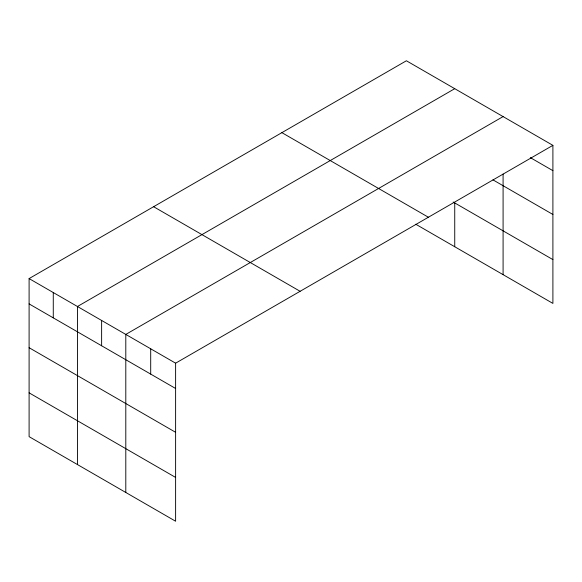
<?xml version="1.0" encoding="UTF-8"?>
<svg xmlns="http://www.w3.org/2000/svg" width="582" height="582" viewBox="0 0 582 582"><rect width="100%" height="100%" fill="white"/><g stroke="black" fill="none" stroke-linecap="round" stroke-linejoin="round"><path stroke-width="0.87" d="M503.088 174.083L503.088 274.646M415.744 224.223L552.9 303.411L552.9 145.355L406.389 60.768L29.1 278.589L29.1 436.646L175.611 521.232L175.611 363.183L29.1 278.589M454.738 88.682L77.45 306.503L77.45 464.56M503.088 116.596L125.799 334.417L125.799 492.474M175.611 363.183L552.9 145.355M530.326 157.627L552.9 170.657M492.947 179.853L552.9 214.467M453.174 202.027L552.9 259.601M281.884 132.645L428.396 217.239M153.604 206.712L300.116 291.298M29.1 303.899L175.611 388.485M29.1 347.709L175.611 432.295M29.1 392.843L175.611 477.429M454.738 202.929L454.738 246.732M150.702 348.8L150.702 374.102M101.624 320.464L101.624 345.766M53.275 292.55L53.275 317.852"/></g></svg>
